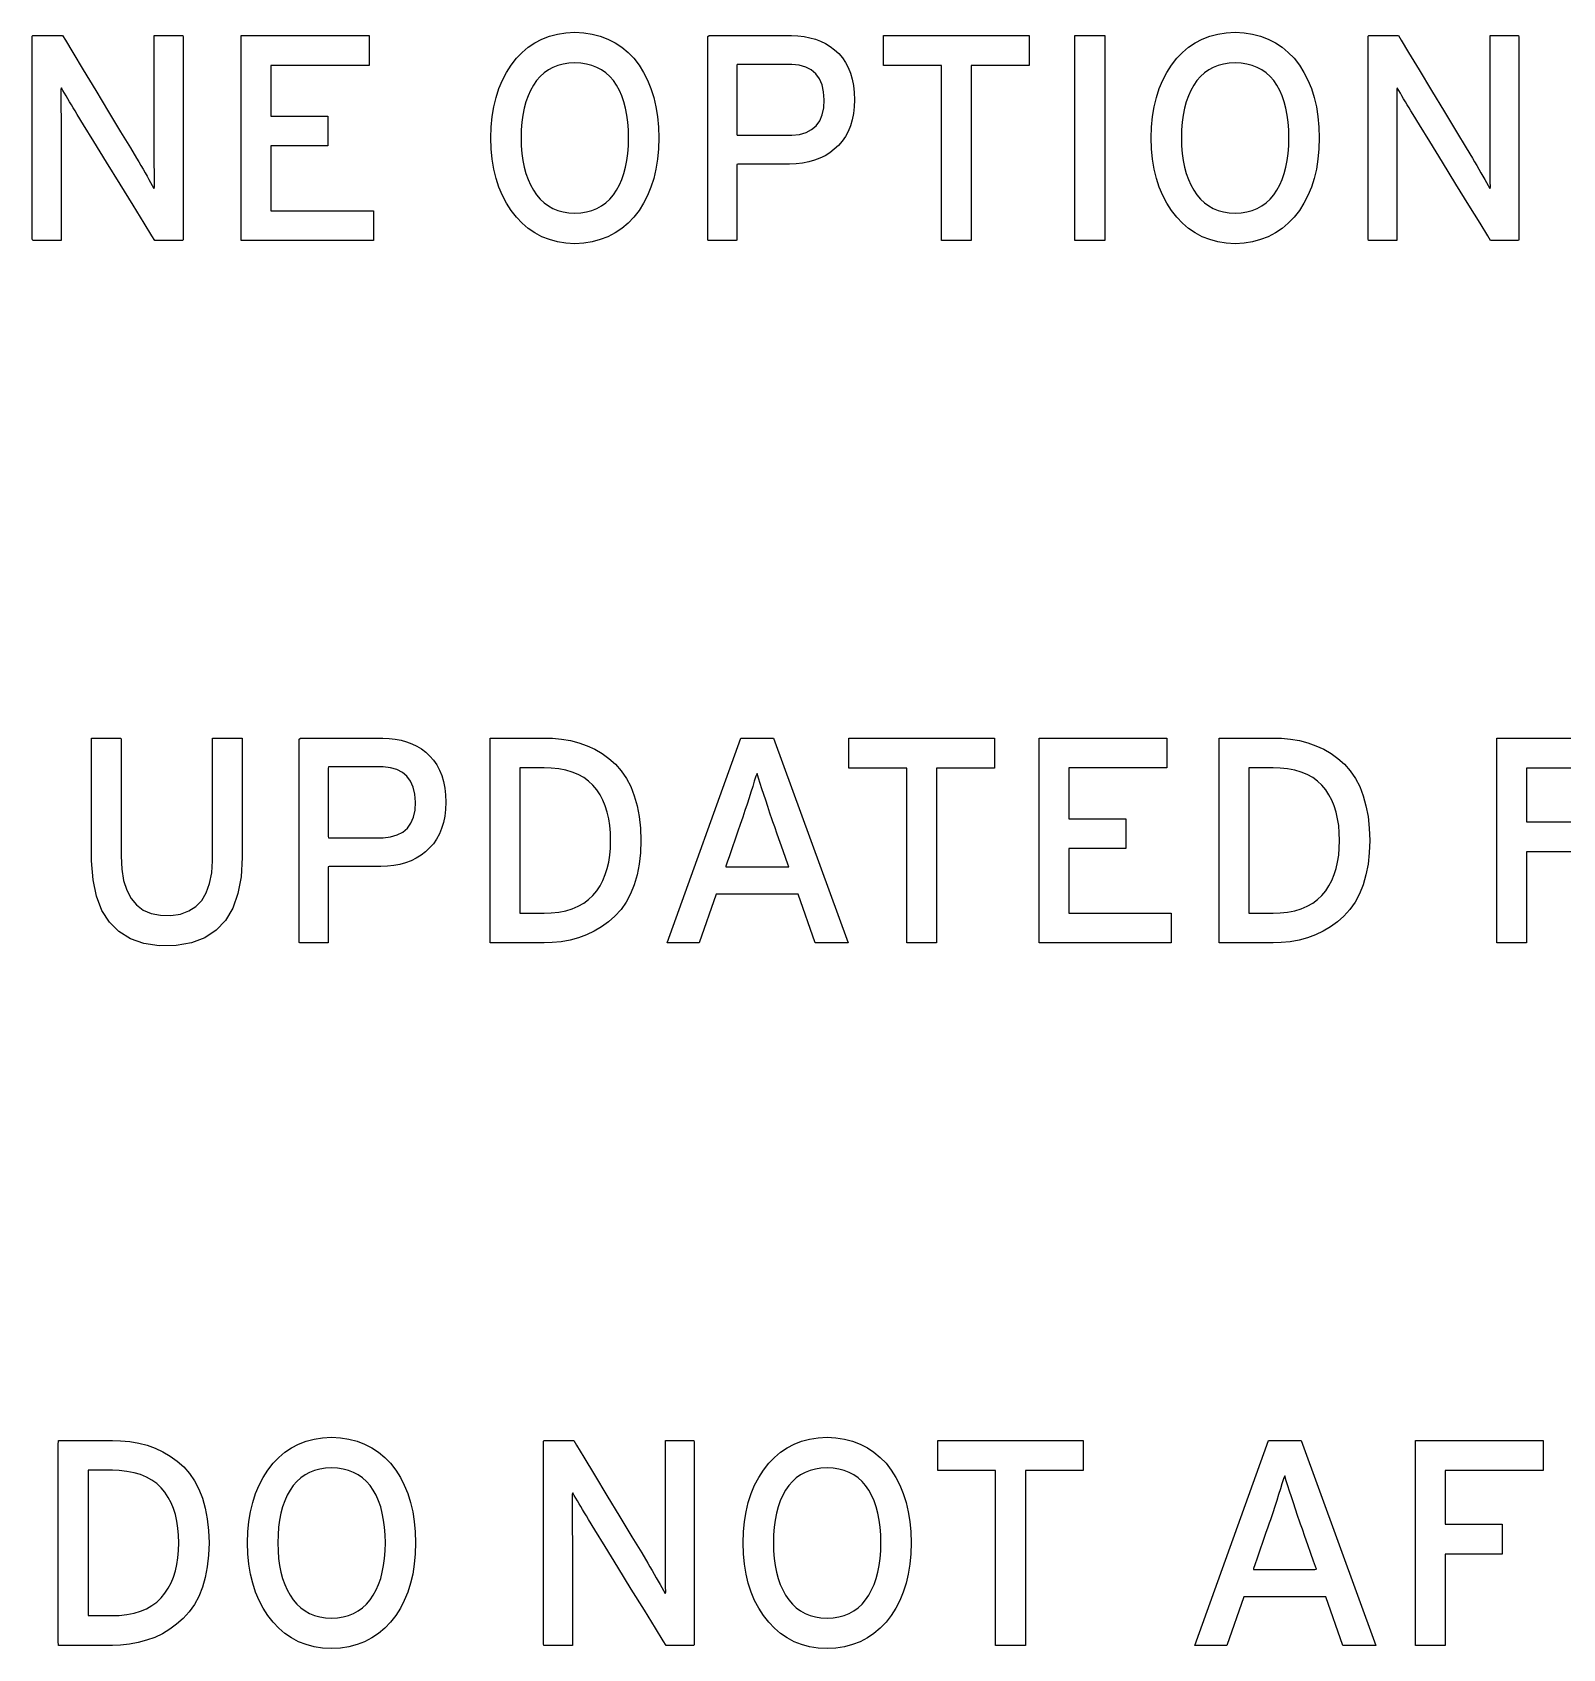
# Model space of a CAD drawing. Extents: x 1 to 47.7, y 0.2 to 33.3.
# Drawn here: x 4.586 to 6.547, y 22.696 to 24.767 of the extents above; entities that cross this region are included whole.
import ezdxf

# ---------------------------------------------------------------- set-up
doc = ezdxf.new("R2010")
doc.units = 0
doc.header["$MEASUREMENT"] = 0
doc.layers.add('4_0_____DWG', color=7, linetype='CONTINUOUS')

msp = doc.modelspace()

# ---------------------------------------------------------------- linework, layer by layer
at = {"layer": '4_0_____DWG'}
for points in [[(4.7432, 24.5), (4.7395, 24.506), (4.7297, 24.522), (4.7155, 24.5451), (4.6988, 24.5722), (4.6815, 24.6004), (4.6653, 24.6266), (4.6521, 24.648), (4.6439, 24.6614), (4.6412, 24.6658), (4.6387, 24.6699), (4.6364, 24.6739), (4.6341, 24.6777), (4.6318, 24.6815), (4.6297, 24.6852), (4.6276, 24.6887), (4.6256, 24.6921), (4.6237, 24.6954), (4.6229, 24.6933), (4.6229, 24.687), (4.623, 24.6805), (4.623, 24.6737), (4.623, 24.6668), (4.6231, 24.6597), (4.6231, 24.6524), (4.6232, 24.6449), (4.6233, 24.6371), (4.6233, 24.6323), (4.6233, 24.6201), (4.6233, 24.6017), (4.6233, 24.5797), (4.6233, 24.5563), (4.6233, 24.5343), (4.6233, 24.5159), (4.6233, 24.5037), (4.6233, 24.5), (4.6216, 24.5), (4.6177, 24.5), (4.6123, 24.5), (4.6062, 24.5), (4.5999, 24.5), (4.5941, 24.5), (4.5895, 24.5), (4.5868, 24.5), (4.5863, 24.5018), (4.5863, 24.5188), (4.5863, 24.5498), (4.5863, 24.5899), (4.5863, 24.6344), (4.5863, 24.6786), (4.5863, 24.7177), (4.5863, 24.7469), (4.5863, 24.7616), (4.5871, 24.7624), (4.5903, 24.7624), (4.5953, 24.7624), (4.6015, 24.7624), (4.6081, 24.7624), (4.6145, 24.7624), (4.62, 24.7624), (4.6237, 24.7624), (4.6252, 24.7624), (4.6287, 24.7565), (4.6381, 24.7409), (4.6516, 24.7185), (4.6675, 24.6921), (4.6841, 24.6647), (4.6995, 24.6392), (4.712, 24.6184), (4.7199, 24.6053), (4.7226, 24.6008), (4.7255, 24.5959), (4.7282, 24.5912), (4.7308, 24.5867), (4.7333, 24.5823), (4.7356, 24.5781), (4.7379, 24.5741), (4.74, 24.5702), (4.7421, 24.5666), (4.7428, 24.5687), (4.7428, 24.5752), (4.7427, 24.5818), (4.7427, 24.5887), (4.7426, 24.5958), (4.7426, 24.603), (4.7425, 24.6104), (4.7425, 24.618), (4.7425, 24.6258), (4.7425, 24.6306), (4.7425, 24.6428), (4.7425, 24.6611), (4.7425, 24.6831), (4.7425, 24.7063), (4.7425, 24.7283), (4.7425, 24.7466), (4.7425, 24.7587), (4.7426, 24.7624), (4.7443, 24.7624), (4.7481, 24.7624), (4.7535, 24.7624), (4.7596, 24.7624), (4.766, 24.7624), (4.7717, 24.7624), (4.7763, 24.7624), (4.779, 24.7624), (4.7795, 24.7605), (4.7795, 24.7435), (4.7795, 24.7126), (4.7795, 24.6725), (4.7795, 24.628), (4.7795, 24.5838), (4.7795, 24.5447), (4.7795, 24.5154), (4.7795, 24.5008), (4.7788, 24.5), (4.7758, 24.5), (4.7711, 24.5), (4.7653, 24.5), (4.7591, 24.5), (4.7532, 24.5), (4.7481, 24.5), (4.7446, 24.5)], [(5.3891, 24.6313), (5.3886, 24.6173), (5.3873, 24.604), (5.3853, 24.5914), (5.3825, 24.5794), (5.3789, 24.5682), (5.3746, 24.5576), (5.3695, 24.5477), (5.3636, 24.5384), (5.3568, 24.5298), (5.3495, 24.522), (5.3415, 24.5152), (5.3329, 24.5095), (5.3237, 24.5047), (5.314, 24.501), (5.3037, 24.4982), (5.2927, 24.4965), (5.2812, 24.4958), (5.2698, 24.4965), (5.259, 24.4982), (5.2487, 24.501), (5.2391, 24.5047), (5.2301, 24.5095), (5.2217, 24.5152), (5.2138, 24.522), (5.2066, 24.5298), (5.1999, 24.5384), (5.1938, 24.5477), (5.1886, 24.5576), (5.1841, 24.5682), (5.1805, 24.5794), (5.1776, 24.5914), (5.1755, 24.604), (5.1742, 24.6173), (5.1738, 24.6313), (5.1742, 24.6452), (5.1755, 24.6586), (5.1776, 24.6712), (5.1805, 24.6832), (5.1841, 24.6945), (5.1886, 24.7052), (5.1938, 24.7152), (5.1999, 24.7246), (5.2066, 24.7333), (5.2138, 24.7409), (5.2217, 24.7476), (5.2301, 24.7532), (5.2391, 24.7579), (5.2487, 24.7616), (5.259, 24.7642), (5.2698, 24.7659), (5.2812, 24.7666), (5.2927, 24.7659), (5.3037, 24.7642), (5.314, 24.7616), (5.3237, 24.7579), (5.3329, 24.7532), (5.3415, 24.7476), (5.3495, 24.7409), (5.3568, 24.7333), (5.3636, 24.7246), (5.3695, 24.7152), (5.3746, 24.7052), (5.3789, 24.6945), (5.3825, 24.6832), (5.3853, 24.6712), (5.3873, 24.6586), (5.3886, 24.6452)], [(5.6397, 24.6803), (5.6393, 24.6711), (5.6383, 24.6624), (5.6367, 24.6543), (5.6344, 24.6467), (5.6315, 24.6396), (5.628, 24.6331), (5.6238, 24.6271), (5.6191, 24.6216), (5.6137, 24.6167), (5.608, 24.6123), (5.6019, 24.6085), (5.5953, 24.6053), (5.5884, 24.6026), (5.581, 24.6006), (5.5732, 24.5991), (5.5651, 24.5981), (5.5565, 24.5978), (5.5535, 24.5978), (5.5472, 24.5978), (5.5379, 24.5978), (5.5268, 24.5978), (5.5152, 24.5978), (5.5044, 24.5978), (5.4956, 24.5978), (5.4902, 24.5978), (5.489, 24.5973), (5.489, 24.5914), (5.489, 24.5799), (5.489, 24.5648), (5.489, 24.5479), (5.489, 24.5312), (5.489, 24.5164), (5.489, 24.5054), (5.489, 24.5002), (5.4882, 24.5), (5.4849, 24.5), (5.4798, 24.5), (5.4736, 24.5), (5.4671, 24.5), (5.461, 24.5), (5.4559, 24.5), (5.4526, 24.5), (5.4517, 24.5005), (5.4517, 24.5145), (5.4517, 24.5439), (5.4517, 24.5836), (5.4517, 24.6286), (5.4517, 24.6739), (5.4517, 24.7145), (5.4517, 24.7453), (5.4517, 24.7612), (5.4536, 24.7624), (5.4622, 24.7624), (5.4763, 24.7624), (5.4936, 24.7624), (5.5121, 24.7624), (5.5299, 24.7624), (5.5448, 24.7624), (5.5548, 24.7624), (5.559, 24.7624), (5.5672, 24.762), (5.575, 24.7612), (5.5824, 24.7597), (5.5895, 24.7577), (5.5962, 24.7552), (5.6026, 24.7521), (5.6085, 24.7484), (5.6141, 24.7443), (5.6194, 24.7394), (5.6241, 24.734), (5.6282, 24.728), (5.6316, 24.7215), (5.6345, 24.7143), (5.6367, 24.7067), (5.6383, 24.6984), (5.6393, 24.6896)], [(6.235, 24.6313), (6.2345, 24.6173), (6.2333, 24.604), (6.2313, 24.5914), (6.2285, 24.5794), (6.2249, 24.5682), (6.2205, 24.5576), (6.2154, 24.5477), (6.2095, 24.5384), (6.2028, 24.5298), (6.1954, 24.522), (6.1874, 24.5152), (6.1789, 24.5095), (6.1697, 24.5047), (6.1599, 24.501), (6.1496, 24.4982), (6.1387, 24.4965), (6.1272, 24.4958), (6.1157, 24.4965), (6.1049, 24.4982), (6.0947, 24.501), (6.0851, 24.5047), (6.076, 24.5095), (6.0676, 24.5152), (6.0598, 24.522), (6.0525, 24.5298), (6.0458, 24.5384), (6.0398, 24.5477), (6.0345, 24.5576), (6.0301, 24.5682), (6.0264, 24.5794), (6.0235, 24.5914), (6.0215, 24.604), (6.0202, 24.6173), (6.0197, 24.6313), (6.0202, 24.6452), (6.0215, 24.6586), (6.0235, 24.6712), (6.0264, 24.6832), (6.0301, 24.6945), (6.0345, 24.7052), (6.0398, 24.7152), (6.0458, 24.7246), (6.0525, 24.7333), (6.0598, 24.7409), (6.0676, 24.7476), (6.076, 24.7532), (6.0851, 24.7579), (6.0947, 24.7616), (6.1049, 24.7642), (6.1157, 24.7659), (6.1272, 24.7666), (6.1387, 24.7659), (6.1496, 24.7642), (6.1599, 24.7616), (6.1697, 24.7579), (6.1789, 24.7532), (6.1874, 24.7476), (6.1954, 24.7409), (6.2028, 24.7333), (6.2095, 24.7246), (6.2154, 24.7152), (6.2205, 24.7052), (6.2249, 24.6945), (6.2285, 24.6832), (6.2313, 24.6712), (6.2333, 24.6586), (6.2345, 24.6452)], [(6.4545, 24.5), (6.4509, 24.506), (6.441, 24.522), (6.4268, 24.5451), (6.4101, 24.5722), (6.3928, 24.6004), (6.3766, 24.6266), (6.3635, 24.648), (6.3552, 24.6614), (6.3525, 24.6658), (6.3501, 24.6699), (6.3477, 24.6739), (6.3454, 24.6777), (6.3431, 24.6815), (6.341, 24.6852), (6.3389, 24.6887), (6.3369, 24.6921), (6.335, 24.6954), (6.3342, 24.6933), (6.3343, 24.687), (6.3343, 24.6805), (6.3343, 24.6737), (6.3343, 24.6668), (6.3344, 24.6597), (6.3345, 24.6524), (6.3345, 24.6449), (6.3346, 24.6371), (6.3346, 24.6323), (6.3346, 24.6201), (6.3346, 24.6017), (6.3346, 24.5797), (6.3346, 24.5563), (6.3346, 24.5343), (6.3346, 24.5159), (6.3346, 24.5037), (6.3346, 24.5), (6.3329, 24.5), (6.329, 24.5), (6.3237, 24.5), (6.3175, 24.5), (6.3112, 24.5), (6.3054, 24.5), (6.3008, 24.5), (6.2981, 24.5), (6.2977, 24.5018), (6.2977, 24.5188), (6.2977, 24.5498), (6.2977, 24.5899), (6.2977, 24.6344), (6.2977, 24.6786), (6.2977, 24.7177), (6.2977, 24.7469), (6.2977, 24.7616), (6.2984, 24.7624), (6.3016, 24.7624), (6.3066, 24.7624), (6.3128, 24.7624), (6.3195, 24.7624), (6.3258, 24.7624), (6.3313, 24.7624), (6.3351, 24.7624), (6.3365, 24.7624), (6.34, 24.7565), (6.3494, 24.7409), (6.363, 24.7185), (6.3789, 24.6921), (6.3954, 24.6647), (6.4108, 24.6392), (6.4234, 24.6184), (6.4313, 24.6053), (6.4339, 24.6008), (6.4368, 24.5959), (6.4395, 24.5912), (6.4421, 24.5867), (6.4446, 24.5823), (6.447, 24.5781), (6.4492, 24.5741), (6.4514, 24.5702), (6.4534, 24.5666), (6.4542, 24.5687), (6.4541, 24.5752), (6.454, 24.5818), (6.454, 24.5887), (6.4539, 24.5958), (6.4539, 24.603), (6.4539, 24.6104), (6.4539, 24.618), (6.4538, 24.6258), (6.4538, 24.6306), (6.4538, 24.6428), (6.4538, 24.6611), (6.4538, 24.6831), (6.4538, 24.7063), (6.4538, 24.7283), (6.4538, 24.7466), (6.4538, 24.7587), (6.4539, 24.7624), (6.4556, 24.7624), (6.4594, 24.7624), (6.4648, 24.7624), (6.471, 24.7624), (6.4773, 24.7624), (6.483, 24.7624), (6.4876, 24.7624), (6.4903, 24.7624), (6.4908, 24.7605), (6.4908, 24.7435), (6.4908, 24.7126), (6.4908, 24.6725), (6.4908, 24.628), (6.4908, 24.5838), (6.4908, 24.5447), (6.4908, 24.5154), (6.4908, 24.5008), (6.4901, 24.5), (6.4871, 24.5), (6.4824, 24.5), (6.4767, 24.5), (6.4705, 24.5), (6.4645, 24.5), (6.4594, 24.5), (6.4559, 24.5)], [(5.3503, 24.6313), (5.35, 24.6416), (5.3493, 24.6514), (5.3481, 24.6606), (5.3464, 24.6693), (5.3443, 24.6775), (5.3416, 24.6851), (5.3385, 24.6922), (5.3349, 24.6988), (5.3307, 24.7048), (5.3262, 24.71), (5.3211, 24.7146), (5.3156, 24.7184), (5.3096, 24.7216), (5.3032, 24.7241), (5.2963, 24.7259), (5.289, 24.727), (5.2812, 24.7274), (5.2736, 24.727), (5.2664, 24.7259), (5.2596, 24.7241), (5.2533, 24.7216), (5.2474, 24.7184), (5.242, 24.7146), (5.237, 24.71), (5.2324, 24.7048), (5.2283, 24.6988), (5.2246, 24.6922), (5.2214, 24.6851), (5.2187, 24.6775), (5.2165, 24.6693), (5.2147, 24.6606), (5.2135, 24.6514), (5.2128, 24.6416), (5.2125, 24.6313), (5.2128, 24.6211), (5.2135, 24.6114), (5.2147, 24.6023), (5.2165, 24.5937), (5.2187, 24.5856), (5.2214, 24.578), (5.2246, 24.571), (5.2283, 24.5644), (5.2324, 24.5583), (5.237, 24.5529), (5.242, 24.5481), (5.2474, 24.5441), (5.2533, 24.5408), (5.2596, 24.5382), (5.2664, 24.5364), (5.2736, 24.5353), (5.2812, 24.5349), (5.289, 24.5353), (5.2963, 24.5364), (5.3032, 24.5382), (5.3096, 24.5408), (5.3156, 24.5441), (5.3211, 24.5481), (5.3262, 24.5529), (5.3307, 24.5583), (5.3349, 24.5644), (5.3385, 24.571), (5.3416, 24.578), (5.3443, 24.5856), (5.3464, 24.5937), (5.3481, 24.6023), (5.3493, 24.6114), (5.35, 24.6211)], [(5.6009, 24.6803), (5.6001, 24.6905), (5.598, 24.6995), (5.5946, 24.7071), (5.59, 24.7134), (5.5842, 24.7184), (5.5772, 24.722), (5.5689, 24.7244), (5.5594, 24.7254), (5.5555, 24.7254), (5.5489, 24.7254), (5.5389, 24.7254), (5.5269, 24.7254), (5.5145, 24.7254), (5.5032, 24.7254), (5.4943, 24.7254), (5.4895, 24.7254), (5.489, 24.724), (5.489, 24.7164), (5.489, 24.7038), (5.489, 24.6883), (5.489, 24.6718), (5.489, 24.6563), (5.489, 24.6437), (5.489, 24.6361), (5.4895, 24.6347), (5.4943, 24.6347), (5.5032, 24.6347), (5.5145, 24.6347), (5.5269, 24.6347), (5.5389, 24.6347), (5.5489, 24.6347), (5.5555, 24.6347), (5.5594, 24.6348), (5.5691, 24.6359), (5.5776, 24.6383), (5.5847, 24.642), (5.5906, 24.647), (5.5951, 24.6534), (5.5983, 24.661), (5.6003, 24.67)], [(6.1962, 24.6313), (6.196, 24.6416), (6.1953, 24.6514), (6.1941, 24.6606), (6.1924, 24.6693), (6.1902, 24.6775), (6.1875, 24.6851), (6.1844, 24.6922), (6.1808, 24.6988), (6.1767, 24.7048), (6.1721, 24.71), (6.1671, 24.7146), (6.1616, 24.7184), (6.1556, 24.7216), (6.1492, 24.7241), (6.1423, 24.7259), (6.135, 24.727), (6.1272, 24.7274), (6.1195, 24.727), (6.1123, 24.7259), (6.1056, 24.7241), (6.0993, 24.7216), (6.0934, 24.7184), (6.0879, 24.7146), (6.0829, 24.71), (6.0784, 24.7048), (6.0742, 24.6988), (6.0705, 24.6922), (6.0673, 24.6851), (6.0646, 24.6775), (6.0624, 24.6693), (6.0607, 24.6606), (6.0595, 24.6514), (6.0587, 24.6416), (6.0585, 24.6313), (6.0587, 24.6211), (6.0595, 24.6114), (6.0607, 24.6023), (6.0624, 24.5937), (6.0646, 24.5856), (6.0673, 24.578), (6.0705, 24.571), (6.0742, 24.5644), (6.0784, 24.5583), (6.0829, 24.5529), (6.0879, 24.5481), (6.0934, 24.5441), (6.0993, 24.5408), (6.1056, 24.5382), (6.1123, 24.5364), (6.1195, 24.5353), (6.1272, 24.5349), (6.135, 24.5353), (6.1423, 24.5364), (6.1492, 24.5382), (6.1556, 24.5408), (6.1616, 24.5441), (6.1671, 24.5481), (6.1721, 24.5529), (6.1767, 24.5583), (6.1808, 24.5644), (6.1844, 24.571), (6.1875, 24.578), (6.1902, 24.5856), (6.1924, 24.5937), (6.1941, 24.6023), (6.1953, 24.6114), (6.196, 24.6211)], [(4.8553, 23.7094), (4.8538, 23.6847), (4.8497, 23.6631), (4.843, 23.6445), (4.8337, 23.6289), (4.8218, 23.6163), (4.8074, 23.6067), (4.7903, 23.6001), (4.7707, 23.5965), (4.749, 23.5962), (4.7292, 23.5993), (4.7119, 23.6054), (4.6972, 23.6145), (4.6851, 23.6266), (4.6755, 23.6417), (4.6685, 23.6598), (4.6641, 23.6809), (4.6622, 23.705), (4.6621, 23.7139), (4.6621, 23.7274), (4.6621, 23.7481), (4.6621, 23.7731), (4.6621, 23.7995), (4.6621, 23.8245), (4.6621, 23.8452), (4.6621, 23.8587), (4.6622, 23.8624), (4.6642, 23.8624), (4.6683, 23.8624), (4.674, 23.8624), (4.6805, 23.8624), (4.687, 23.8624), (4.6929, 23.8624), (4.6975, 23.8624), (4.6999, 23.8624), (4.7002, 23.8603), (4.7002, 23.8486), (4.7002, 23.8293), (4.7002, 23.8051), (4.7002, 23.7789), (4.7002, 23.7535), (4.7002, 23.7319), (4.7002, 23.7168), (4.7002, 23.7112), (4.701, 23.6946), (4.7033, 23.68), (4.7073, 23.6675), (4.7128, 23.657), (4.7198, 23.6486), (4.7285, 23.6421), (4.7387, 23.6377), (4.7505, 23.6354), (4.7637, 23.6352), (4.7761, 23.637), (4.7868, 23.6409), (4.7959, 23.6467), (4.8034, 23.6545), (4.8092, 23.6642), (4.8135, 23.676), (4.8162, 23.6896), (4.8172, 23.7053), (4.8172, 23.7124), (4.8172, 23.726), (4.8172, 23.7469), (4.8172, 23.7722), (4.8172, 23.7989), (4.8172, 23.8241), (4.8172, 23.845), (4.8172, 23.8586), (4.8173, 23.8624), (4.8192, 23.8624), (4.8234, 23.8624), (4.8291, 23.8624), (4.8356, 23.8624), (4.8421, 23.8624), (4.848, 23.8624), (4.8526, 23.8624), (4.855, 23.8624), (4.8553, 23.8603), (4.8553, 23.8485), (4.8553, 23.8289), (4.8553, 23.8044), (4.8553, 23.7779), (4.8553, 23.7522), (4.8553, 23.7303), (4.8553, 23.7151)], [(5.116, 23.7803), (5.1156, 23.7711), (5.1146, 23.7624), (5.1129, 23.7543), (5.1107, 23.7467), (5.1078, 23.7396), (5.1043, 23.7331), (5.1001, 23.7271), (5.0953, 23.7216), (5.09, 23.7167), (5.0843, 23.7123), (5.0781, 23.7085), (5.0716, 23.7053), (5.0646, 23.7026), (5.0573, 23.7006), (5.0495, 23.6991), (5.0413, 23.6981), (5.0328, 23.6978), (5.0298, 23.6978), (5.0235, 23.6978), (5.0142, 23.6978), (5.0031, 23.6978), (4.9915, 23.6978), (4.9807, 23.6978), (4.9719, 23.6978), (4.9665, 23.6978), (4.9653, 23.6973), (4.9653, 23.6914), (4.9653, 23.6799), (4.9653, 23.6648), (4.9653, 23.6479), (4.9653, 23.6312), (4.9653, 23.6164), (4.9653, 23.6054), (4.9653, 23.6002), (4.9644, 23.6), (4.9611, 23.6), (4.9561, 23.6), (4.9499, 23.6), (4.9434, 23.6), (4.9372, 23.6), (4.9322, 23.6), (4.9289, 23.6), (4.928, 23.6005), (4.928, 23.6145), (4.928, 23.6439), (4.928, 23.6836), (4.928, 23.7286), (4.928, 23.7739), (4.928, 23.8145), (4.928, 23.8453), (4.928, 23.8612), (4.9298, 23.8624), (4.9385, 23.8624), (4.9525, 23.8624), (4.9698, 23.8624), (4.9884, 23.8624), (5.0061, 23.8624), (5.0211, 23.8624), (5.0311, 23.8624), (5.0352, 23.8624), (5.0434, 23.862), (5.0512, 23.8612), (5.0587, 23.8597), (5.0658, 23.8577), (5.0725, 23.8552), (5.0788, 23.8521), (5.0848, 23.8485), (5.0904, 23.8443), (5.0957, 23.8394), (5.1004, 23.834), (5.1044, 23.828), (5.1079, 23.8215), (5.1108, 23.8143), (5.113, 23.8067), (5.1146, 23.7984), (5.1156, 23.7896)], [(5.366, 23.7312), (5.3653, 23.7154), (5.3636, 23.7007), (5.361, 23.687), (5.3573, 23.6744), (5.3527, 23.6628), (5.3471, 23.6523), (5.3405, 23.6428), (5.3328, 23.6344), (5.3244, 23.627), (5.3154, 23.6206), (5.3061, 23.615), (5.2962, 23.6103), (5.2859, 23.6065), (5.2752, 23.6036), (5.264, 23.6015), (5.2524, 23.6003), (5.242, 23.6), (5.2386, 23.6), (5.2309, 23.6), (5.2204, 23.6), (5.2083, 23.6), (5.1962, 23.6), (5.1853, 23.6), (5.1772, 23.6), (5.173, 23.6), (5.1728, 23.6053), (5.1728, 23.6281), (5.1728, 23.6641), (5.1728, 23.7079), (5.1728, 23.7544), (5.1728, 23.7983), (5.1728, 23.8342), (5.1728, 23.8571), (5.173, 23.8624), (5.1772, 23.8624), (5.1853, 23.8624), (5.1962, 23.8624), (5.2083, 23.8624), (5.2204, 23.8624), (5.2309, 23.8624), (5.2386, 23.8624), (5.242, 23.8624), (5.2526, 23.8622), (5.2644, 23.8611), (5.2758, 23.8591), (5.2866, 23.8563), (5.297, 23.8526), (5.3069, 23.848), (5.3162, 23.8425), (5.3251, 23.8362), (5.3335, 23.8288), (5.3409, 23.8204), (5.3474, 23.8108), (5.353, 23.8002), (5.3575, 23.7886), (5.3611, 23.7758), (5.3637, 23.762), (5.3653, 23.7471)], [(6.2998, 23.7312), (6.2991, 23.7154), (6.2975, 23.7007), (6.2948, 23.687), (6.2912, 23.6744), (6.2865, 23.6628), (6.2809, 23.6523), (6.2743, 23.6428), (6.2667, 23.6344), (6.2582, 23.627), (6.2493, 23.6206), (6.2399, 23.615), (6.2301, 23.6103), (6.2198, 23.6065), (6.2091, 23.6036), (6.1979, 23.6015), (6.1863, 23.6003), (6.1759, 23.6), (6.1725, 23.6), (6.1648, 23.6), (6.1542, 23.6), (6.1422, 23.6), (6.13, 23.6), (6.1192, 23.6), (6.111, 23.6), (6.1069, 23.6), (6.1066, 23.6053), (6.1066, 23.6281), (6.1066, 23.6641), (6.1066, 23.7079), (6.1066, 23.7544), (6.1066, 23.7983), (6.1066, 23.8342), (6.1066, 23.8571), (6.1069, 23.8624), (6.111, 23.8624), (6.1192, 23.8624), (6.13, 23.8624), (6.1422, 23.8624), (6.1542, 23.8624), (6.1648, 23.8624), (6.1725, 23.8624), (6.1759, 23.8624), (6.1865, 23.8622), (6.1983, 23.8611), (6.2096, 23.8591), (6.2205, 23.8563), (6.2308, 23.8526), (6.2407, 23.848), (6.2501, 23.8425), (6.259, 23.8362), (6.2673, 23.8288), (6.2748, 23.8204), (6.2813, 23.8108), (6.2868, 23.8002), (6.2913, 23.7886), (6.2949, 23.7758), (6.2975, 23.762), (6.2991, 23.7471)], [(5.0772, 23.7803), (5.0763, 23.7905), (5.0742, 23.7995), (5.0709, 23.8071), (5.0663, 23.8134), (5.0605, 23.8184), (5.0534, 23.822), (5.0452, 23.8244), (5.0356, 23.8254), (5.0318, 23.8254), (5.0252, 23.8254), (5.0151, 23.8254), (5.0032, 23.8254), (4.9908, 23.8254), (4.9794, 23.8254), (4.9706, 23.8254), (4.9658, 23.8254), (4.9653, 23.824), (4.9653, 23.8164), (4.9653, 23.8038), (4.9653, 23.7883), (4.9653, 23.7718), (4.9653, 23.7563), (4.9653, 23.7438), (4.9653, 23.7361), (4.9658, 23.7347), (4.9706, 23.7347), (4.9794, 23.7347), (4.9908, 23.7347), (5.0032, 23.7347), (5.0151, 23.7347), (5.0252, 23.7347), (5.0318, 23.7347), (5.0357, 23.7348), (5.0454, 23.7359), (5.0539, 23.7383), (5.061, 23.742), (5.0668, 23.747), (5.0714, 23.7534), (5.0746, 23.761), (5.0766, 23.77)], [(5.3272, 23.7312), (5.3269, 23.741), (5.3261, 23.7503), (5.3247, 23.7591), (5.3227, 23.7675), (5.3202, 23.7754), (5.3172, 23.7827), (5.3136, 23.7896), (5.3094, 23.7961), (5.3046, 23.802), (5.299, 23.8072), (5.2927, 23.8118), (5.2858, 23.8156), (5.2781, 23.8188), (5.2698, 23.8212), (5.2607, 23.8229), (5.251, 23.824), (5.242, 23.8243), (5.2405, 23.8243), (5.237, 23.8243), (5.2323, 23.8243), (5.2269, 23.8243), (5.2214, 23.8243), (5.2165, 23.8243), (5.2128, 23.8243), (5.211, 23.8243), (5.2109, 23.8205), (5.2109, 23.8043), (5.2109, 23.7788), (5.2109, 23.7477), (5.2109, 23.7147), (5.2109, 23.6836), (5.2109, 23.658), (5.2109, 23.6418), (5.211, 23.6381), (5.2128, 23.6381), (5.2165, 23.6381), (5.2214, 23.6381), (5.2269, 23.6381), (5.2323, 23.6381), (5.237, 23.6381), (5.2405, 23.6381), (5.242, 23.6381), (5.251, 23.6384), (5.2607, 23.6395), (5.2698, 23.6412), (5.2781, 23.6437), (5.2858, 23.6469), (5.2927, 23.6509), (5.299, 23.6555), (5.3046, 23.6609), (5.3094, 23.6669), (5.3136, 23.6733), (5.3172, 23.6801), (5.3202, 23.6875), (5.3227, 23.6953), (5.3247, 23.7035), (5.3261, 23.7123), (5.3269, 23.7215)], [(5.5342, 23.7578), (5.5313, 23.7664), (5.5285, 23.7747), (5.5259, 23.7827), (5.5234, 23.7902), (5.521, 23.7975), (5.5188, 23.8043), (5.5168, 23.8109), (5.5148, 23.8171), (5.5131, 23.8135), (5.5112, 23.8071), (5.5092, 23.8004), (5.507, 23.7933), (5.5046, 23.7858), (5.502, 23.7779), (5.4993, 23.7697), (5.4964, 23.761), (5.4949, 23.7565), (5.4932, 23.7515), (5.4903, 23.7432), (5.4867, 23.7329), (5.4829, 23.722), (5.4793, 23.7117), (5.4764, 23.7034), (5.4747, 23.6983), (5.4749, 23.6974), (5.4806, 23.6974), (5.4911, 23.6974), (5.5046, 23.6974), (5.5193, 23.6974), (5.5334, 23.6974), (5.5453, 23.6974), (5.5531, 23.6974), (5.5553, 23.6975), (5.5541, 23.7009), (5.5516, 23.7081), (5.5482, 23.7178), (5.5444, 23.7287), (5.5406, 23.7395), (5.5374, 23.7488), (5.5351, 23.7553)], [(6.261, 23.7312), (6.2607, 23.741), (6.2599, 23.7503), (6.2585, 23.7591), (6.2566, 23.7675), (6.2541, 23.7754), (6.251, 23.7827), (6.2474, 23.7896), (6.2433, 23.7961), (6.2384, 23.802), (6.2329, 23.8072), (6.2266, 23.8118), (6.2196, 23.8156), (6.212, 23.8188), (6.2036, 23.8212), (6.1945, 23.8229), (6.1848, 23.824), (6.1759, 23.8243), (6.1743, 23.8243), (6.1709, 23.8243), (6.1661, 23.8243), (6.1607, 23.8243), (6.1552, 23.8243), (6.1503, 23.8243), (6.1467, 23.8243), (6.1448, 23.8243), (6.1447, 23.8205), (6.1447, 23.8043), (6.1447, 23.7788), (6.1447, 23.7477), (6.1447, 23.7147), (6.1447, 23.6836), (6.1447, 23.658), (6.1447, 23.6418), (6.1448, 23.6381), (6.1467, 23.6381), (6.1503, 23.6381), (6.1552, 23.6381), (6.1607, 23.6381), (6.1661, 23.6381), (6.1709, 23.6381), (6.1743, 23.6381), (6.1759, 23.6381), (6.1848, 23.6384), (6.1945, 23.6395), (6.2036, 23.6412), (6.212, 23.6437), (6.2196, 23.6469), (6.2266, 23.6509), (6.2329, 23.6555), (6.2384, 23.6609), (6.2433, 23.6669), (6.2474, 23.6733), (6.251, 23.6801), (6.2541, 23.6875), (6.2566, 23.6953), (6.2585, 23.7035), (6.2599, 23.7123), (6.2607, 23.7215)], [(5.0774, 22.8313), (5.0769, 22.8173), (5.0757, 22.804), (5.0736, 22.7914), (5.0708, 22.7795), (5.0673, 22.7682), (5.0629, 22.7576), (5.0578, 22.7477), (5.0519, 22.7384), (5.0452, 22.7298), (5.0378, 22.722), (5.0298, 22.7152), (5.0212, 22.7095), (5.0121, 22.7047), (5.0023, 22.701), (4.992, 22.6982), (4.9811, 22.6965), (4.9696, 22.6958), (4.9581, 22.6965), (4.9473, 22.6982), (4.9371, 22.701), (4.9274, 22.7047), (4.9184, 22.7095), (4.91, 22.7152), (4.9021, 22.722), (4.8949, 22.7298), (4.8882, 22.7384), (4.8822, 22.7477), (4.8769, 22.7576), (4.8724, 22.7682), (4.8688, 22.7795), (4.8659, 22.7914), (4.8638, 22.804), (4.8626, 22.8173), (4.8621, 22.8313), (4.8626, 22.8453), (4.8638, 22.8586), (4.8659, 22.8712), (4.8688, 22.8832), (4.8724, 22.8946), (4.8769, 22.9052), (4.8822, 22.9153), (4.8882, 22.9246), (4.8949, 22.9333), (4.9021, 22.9409), (4.91, 22.9476), (4.9184, 22.9533), (4.9274, 22.9579), (4.9371, 22.9616), (4.9473, 22.9643), (4.9581, 22.9659), (4.9696, 22.9666), (4.9811, 22.9659), (4.992, 22.9643), (5.0023, 22.9616), (5.0121, 22.9579), (5.0212, 22.9533), (5.0298, 22.9476), (5.0378, 22.9409), (5.0452, 22.9333), (5.0519, 22.9246), (5.0578, 22.9153), (5.0629, 22.9052), (5.0673, 22.8946), (5.0708, 22.8832), (5.0736, 22.8712), (5.0757, 22.8586), (5.0769, 22.8453)], [(5.7122, 22.8313), (5.7117, 22.8173), (5.7105, 22.804), (5.7085, 22.7914), (5.7057, 22.7795), (5.7021, 22.7682), (5.6977, 22.7576), (5.6926, 22.7477), (5.6867, 22.7384), (5.68, 22.7298), (5.6726, 22.722), (5.6646, 22.7152), (5.6561, 22.7095), (5.6469, 22.7047), (5.6371, 22.701), (5.6268, 22.6982), (5.6159, 22.6965), (5.6044, 22.6958), (5.5929, 22.6965), (5.5821, 22.6982), (5.5719, 22.701), (5.5623, 22.7047), (5.5532, 22.7095), (5.5448, 22.7152), (5.537, 22.722), (5.5297, 22.7298), (5.523, 22.7384), (5.517, 22.7477), (5.5117, 22.7576), (5.5073, 22.7682), (5.5036, 22.7795), (5.5007, 22.7914), (5.4987, 22.804), (5.4974, 22.8173), (5.4969, 22.8313), (5.4974, 22.8453), (5.4987, 22.8586), (5.5007, 22.8712), (5.5036, 22.8832), (5.5073, 22.8946), (5.5117, 22.9052), (5.517, 22.9153), (5.523, 22.9246), (5.5297, 22.9333), (5.537, 22.9409), (5.5448, 22.9476), (5.5532, 22.9533), (5.5623, 22.9579), (5.5719, 22.9616), (5.5821, 22.9643), (5.5929, 22.9659), (5.6044, 22.9666), (5.6159, 22.9659), (5.6268, 22.9643), (5.6371, 22.9616), (5.6469, 22.9579), (5.6561, 22.9533), (5.6646, 22.9476), (5.6726, 22.9409), (5.68, 22.9333), (5.6867, 22.9246), (5.6926, 22.9153), (5.6977, 22.9052), (5.7021, 22.8946), (5.7057, 22.8832), (5.7085, 22.8712), (5.7105, 22.8586), (5.7117, 22.8453)], [(4.8128, 22.8312), (4.8121, 22.8154), (4.8105, 22.8007), (4.8078, 22.787), (4.8042, 22.7744), (4.7995, 22.7628), (4.7939, 22.7523), (4.7873, 22.7428), (4.7797, 22.7344), (4.7712, 22.727), (4.7623, 22.7206), (4.7529, 22.715), (4.7431, 22.7103), (4.7328, 22.7065), (4.722, 22.7036), (4.7109, 22.7015), (4.6992, 22.7003), (4.6889, 22.7), (4.6854, 22.7), (4.6778, 22.7), (4.6672, 22.7), (4.6552, 22.7), (4.643, 22.7), (4.6322, 22.7), (4.624, 22.7), (4.6199, 22.7), (4.6196, 22.7053), (4.6196, 22.7281), (4.6196, 22.7641), (4.6196, 22.808), (4.6196, 22.8544), (4.6196, 22.8983), (4.6196, 22.9342), (4.6196, 22.9571), (4.6199, 22.9624), (4.624, 22.9624), (4.6322, 22.9624), (4.643, 22.9624), (4.6552, 22.9624), (4.6672, 22.9624), (4.6778, 22.9624), (4.6854, 22.9624), (4.6889, 22.9624), (4.6994, 22.9622), (4.7113, 22.9611), (4.7226, 22.9592), (4.7335, 22.9563), (4.7438, 22.9526), (4.7537, 22.948), (4.7631, 22.9425), (4.772, 22.9362), (4.7803, 22.9289), (4.7878, 22.9204), (4.7943, 22.9108), (4.7998, 22.9002), (4.8043, 22.8886), (4.8079, 22.8758), (4.8105, 22.862), (4.8121, 22.8471)], [(5.3982, 22.7), (5.3945, 22.706), (5.3846, 22.722), (5.3704, 22.7451), (5.3537, 22.7722), (5.3364, 22.8004), (5.3202, 22.8266), (5.3071, 22.848), (5.2988, 22.8614), (5.2962, 22.8658), (5.2937, 22.8699), (5.2913, 22.8739), (5.289, 22.8778), (5.2868, 22.8815), (5.2846, 22.8852), (5.2826, 22.8887), (5.2806, 22.8921), (5.2787, 22.8954), (5.2779, 22.8933), (5.2779, 22.887), (5.2779, 22.8805), (5.2779, 22.8737), (5.278, 22.8668), (5.278, 22.8597), (5.2781, 22.8524), (5.2781, 22.8449), (5.2782, 22.8371), (5.2782, 22.8323), (5.2782, 22.8201), (5.2782, 22.8017), (5.2782, 22.7797), (5.2782, 22.7563), (5.2782, 22.7343), (5.2782, 22.7159), (5.2782, 22.7037), (5.2782, 22.7), (5.2765, 22.7), (5.2726, 22.7), (5.2673, 22.7), (5.2611, 22.7), (5.2548, 22.7), (5.249, 22.7), (5.2445, 22.7), (5.2417, 22.7), (5.2413, 22.7018), (5.2413, 22.7188), (5.2413, 22.7498), (5.2413, 22.7899), (5.2413, 22.8344), (5.2413, 22.8786), (5.2413, 22.9177), (5.2413, 22.9469), (5.2413, 22.9616), (5.242, 22.9624), (5.2452, 22.9624), (5.2502, 22.9624), (5.2564, 22.9624), (5.2631, 22.9624), (5.2695, 22.9624), (5.2749, 22.9624), (5.2787, 22.9624), (5.2801, 22.9624), (5.2836, 22.9565), (5.293, 22.941), (5.3066, 22.9185), (5.3225, 22.8921), (5.339, 22.8647), (5.3545, 22.8392), (5.367, 22.8184), (5.3749, 22.8053), (5.3776, 22.8008), (5.3804, 22.7959), (5.3831, 22.7912), (5.3857, 22.7867), (5.3882, 22.7823), (5.3906, 22.7781), (5.3928, 22.7741), (5.395, 22.7702), (5.397, 22.7666), (5.3978, 22.7687), (5.3977, 22.7752), (5.3977, 22.7819), (5.3976, 22.7887), (5.3976, 22.7958), (5.3975, 22.803), (5.3975, 22.8104), (5.3975, 22.818), (5.3975, 22.8258), (5.3975, 22.8306), (5.3975, 22.8428), (5.3975, 22.8611), (5.3975, 22.8831), (5.3975, 22.9063), (5.3975, 22.9283), (5.3975, 22.9466), (5.3975, 22.9587), (5.3975, 22.9624), (5.3992, 22.9624), (5.4031, 22.9624), (5.4084, 22.9624), (5.4146, 22.9624), (5.4209, 22.9624), (5.4267, 22.9624), (5.4313, 22.9624), (5.434, 22.9624), (5.4344, 22.9605), (5.4344, 22.9435), (5.4344, 22.9126), (5.4344, 22.8725), (5.4344, 22.828), (5.4344, 22.7838), (5.4344, 22.7447), (5.4344, 22.7154), (5.4344, 22.7008), (5.4337, 22.7), (5.4308, 22.7), (5.4261, 22.7), (5.4203, 22.7), (5.4141, 22.7), (5.4081, 22.7), (5.403, 22.7), (5.3995, 22.7)], [(4.774, 22.8312), (4.7737, 22.841), (4.7729, 22.8503), (4.7715, 22.8591), (4.7696, 22.8675), (4.7671, 22.8754), (4.764, 22.8827), (4.7604, 22.8896), (4.7563, 22.8961), (4.7514, 22.902), (4.7459, 22.9072), (4.7396, 22.9118), (4.7326, 22.9156), (4.7249, 22.9188), (4.7166, 22.9212), (4.7075, 22.9229), (4.6978, 22.924), (4.6889, 22.9243), (4.6873, 22.9243), (4.6839, 22.9243), (4.6791, 22.9243), (4.6737, 22.9243), (4.6682, 22.9243), (4.6633, 22.9243), (4.6596, 22.9243), (4.6578, 22.9243), (4.6577, 22.9205), (4.6577, 22.9043), (4.6577, 22.8788), (4.6577, 22.8477), (4.6577, 22.8147), (4.6577, 22.7836), (4.6577, 22.758), (4.6577, 22.7419), (4.6578, 22.7381), (4.6596, 22.7381), (4.6633, 22.7381), (4.6682, 22.7381), (4.6737, 22.7381), (4.6791, 22.7381), (4.6839, 22.7381), (4.6873, 22.7381), (4.6889, 22.7381), (4.6978, 22.7384), (4.7075, 22.7395), (4.7166, 22.7412), (4.7249, 22.7437), (4.7326, 22.7469), (4.7396, 22.7509), (4.7459, 22.7555), (4.7514, 22.7609), (4.7563, 22.7669), (4.7604, 22.7733), (4.764, 22.7801), (4.7671, 22.7875), (4.7696, 22.7953), (4.7715, 22.8035), (4.7729, 22.8123), (4.7737, 22.8215)], [(5.0386, 22.8313), (5.0384, 22.8416), (5.0376, 22.8514), (5.0364, 22.8606), (5.0347, 22.8693), (5.0326, 22.8775), (5.0299, 22.8851), (5.0268, 22.8923), (5.0232, 22.8988), (5.0191, 22.9048), (5.0145, 22.91), (5.0094, 22.9146), (5.0039, 22.9184), (4.998, 22.9216), (4.9916, 22.9241), (4.9847, 22.9259), (4.9773, 22.927), (4.9696, 22.9274), (4.9619, 22.927), (4.9547, 22.9259), (4.948, 22.9241), (4.9416, 22.9216), (4.9358, 22.9184), (4.9303, 22.9146), (4.9253, 22.91), (4.9207, 22.9048), (4.9166, 22.8988), (4.9129, 22.8923), (4.9097, 22.8851), (4.907, 22.8775), (4.9048, 22.8693), (4.9031, 22.8606), (4.9018, 22.8514), (4.9011, 22.8416), (4.9009, 22.8313), (4.9011, 22.8211), (4.9018, 22.8114), (4.9031, 22.8023), (4.9048, 22.7937), (4.907, 22.7856), (4.9097, 22.778), (4.9129, 22.771), (4.9166, 22.7644), (4.9207, 22.7583), (4.9253, 22.7529), (4.9303, 22.7481), (4.9358, 22.7441), (4.9416, 22.7408), (4.948, 22.7382), (4.9547, 22.7364), (4.9619, 22.7353), (4.9696, 22.7349), (4.9773, 22.7353), (4.9847, 22.7364), (4.9916, 22.7382), (4.998, 22.7408), (5.0039, 22.7441), (5.0094, 22.7481), (5.0145, 22.7529), (5.0191, 22.7583), (5.0232, 22.7644), (5.0268, 22.771), (5.0299, 22.778), (5.0326, 22.7856), (5.0347, 22.7937), (5.0364, 22.8023), (5.0376, 22.8114), (5.0384, 22.8211)], [(5.6734, 22.8313), (5.6732, 22.8416), (5.6725, 22.8514), (5.6713, 22.8606), (5.6696, 22.8693), (5.6674, 22.8775), (5.6647, 22.8851), (5.6616, 22.8923), (5.658, 22.8988), (5.6539, 22.9048), (5.6493, 22.91), (5.6443, 22.9146), (5.6388, 22.9184), (5.6328, 22.9216), (5.6264, 22.9241), (5.6195, 22.9259), (5.6122, 22.927), (5.6044, 22.9274), (5.5967, 22.927), (5.5895, 22.9259), (5.5828, 22.9241), (5.5765, 22.9216), (5.5706, 22.9184), (5.5651, 22.9146), (5.5601, 22.91), (5.5556, 22.9048), (5.5514, 22.8988), (5.5477, 22.8923), (5.5445, 22.8851), (5.5418, 22.8775), (5.5396, 22.8693), (5.5379, 22.8606), (5.5367, 22.8514), (5.5359, 22.8416), (5.5357, 22.8313), (5.5359, 22.8211), (5.5367, 22.8114), (5.5379, 22.8023), (5.5396, 22.7937), (5.5418, 22.7856), (5.5445, 22.778), (5.5477, 22.771), (5.5514, 22.7644), (5.5556, 22.7583), (5.5601, 22.7529), (5.5651, 22.7481), (5.5706, 22.7441), (5.5765, 22.7408), (5.5828, 22.7382), (5.5895, 22.7364), (5.5967, 22.7353), (5.6044, 22.7349), (5.6122, 22.7353), (5.6195, 22.7364), (5.6264, 22.7382), (5.6328, 22.7408), (5.6388, 22.7441), (5.6443, 22.7481), (5.6493, 22.7529), (5.6539, 22.7583), (5.658, 22.7644), (5.6616, 22.771), (5.6647, 22.778), (5.6674, 22.7856), (5.6696, 22.7937), (5.6713, 22.8023), (5.6725, 22.8114), (5.6732, 22.8211)], [(6.2103, 22.8578), (6.2073, 22.8665), (6.2046, 22.8747), (6.2019, 22.8827), (6.1994, 22.8902), (6.1971, 22.8975), (6.1949, 22.9043), (6.1928, 22.9109), (6.1909, 22.9171), (6.1891, 22.9135), (6.1872, 22.9071), (6.1852, 22.9004), (6.183, 22.8933), (6.1806, 22.8858), (6.1781, 22.8779), (6.1754, 22.8697), (6.1725, 22.861), (6.1709, 22.8565), (6.1692, 22.8515), (6.1663, 22.8432), (6.1627, 22.8329), (6.1589, 22.822), (6.1554, 22.8117), (6.1525, 22.8034), (6.1507, 22.7983), (6.1509, 22.7974), (6.1567, 22.7974), (6.1671, 22.7974), (6.1806, 22.7974), (6.1953, 22.7974), (6.2095, 22.7974), (6.2213, 22.7974), (6.2292, 22.7974), (6.2313, 22.7975), (6.2301, 22.8009), (6.2276, 22.8081), (6.2242, 22.8178), (6.2204, 22.8287), (6.2167, 22.8395), (6.2134, 22.8488), (6.2111, 22.8554)]]:
    msp.add_lwpolyline(points, close=True, dxfattribs=at)
for points in [[(4.854, 24.5), (4.854, 24.7624), (5.0178, 24.7624), (5.0178, 24.7243), (4.8921, 24.7243), (4.8921, 24.6591), (4.9651, 24.6591), (4.9651, 24.621), (4.8921, 24.621), (4.8921, 24.5381), (5.0233, 24.5381), (5.0233, 24.5), (4.854, 24.5)], [(5.789, 24.7239), (5.789, 24.5), (5.7509, 24.5), (5.7509, 24.7239), (5.6768, 24.7239), (5.6768, 24.7624), (5.8632, 24.7624), (5.8632, 24.7239), (5.789, 24.7239)], [(5.9221, 24.5), (5.9221, 24.7624), (5.9602, 24.7624), (5.9602, 24.5), (5.9221, 24.5)], [(5.5894, 23.6), (5.5674, 23.6623), (5.4623, 23.6623), (5.4405, 23.6), (5.3997, 23.6), (5.4941, 23.8624), (5.5359, 23.8624), (5.6315, 23.6), (5.5894, 23.6)], [(5.7446, 23.8239), (5.7446, 23.6), (5.7066, 23.6), (5.7066, 23.8239), (5.6324, 23.8239), (5.6324, 23.8624), (5.8188, 23.8624), (5.8188, 23.8239), (5.7446, 23.8239)], [(5.8761, 23.6), (5.8761, 23.8624), (6.0399, 23.8624), (6.0399, 23.8243), (5.9142, 23.8243), (5.9142, 23.7591), (5.9872, 23.7591), (5.9872, 23.721), (5.9142, 23.721), (5.9142, 23.6381), (6.0454, 23.6381), (6.0454, 23.6), (5.8761, 23.6)], [(6.5005, 23.8239), (6.5005, 23.7551), (6.5735, 23.7551), (6.5735, 23.7166), (6.5005, 23.7166), (6.5005, 23.6), (6.4624, 23.6), (6.4624, 23.8624), (6.6262, 23.8624), (6.6262, 23.8239), (6.5005, 23.8239)], [(5.8585, 22.924), (5.8585, 22.7), (5.8204, 22.7), (5.8204, 22.924), (5.7463, 22.924), (5.7463, 22.9624), (5.9327, 22.9624), (5.9327, 22.924), (5.8585, 22.924)], [(6.2654, 22.7), (6.2434, 22.7623), (6.1383, 22.7623), (6.1165, 22.7), (6.0757, 22.7), (6.1702, 22.9624), (6.2119, 22.9624), (6.3075, 22.7), (6.2654, 22.7)], [(6.3963, 22.924), (6.3963, 22.8551), (6.4693, 22.8551), (6.4693, 22.8167), (6.3963, 22.8167), (6.3963, 22.7), (6.3582, 22.7), (6.3582, 22.9624), (6.522, 22.9624), (6.522, 22.924), (6.3963, 22.924)]]:
    msp.add_lwpolyline(points, dxfattribs=at)

doc.saveas('drawing.dxf')
